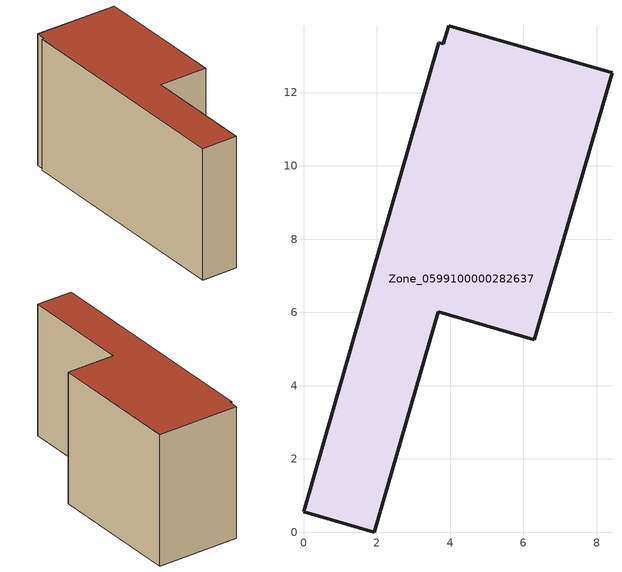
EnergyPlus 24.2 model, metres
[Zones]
Zone_0599100000282637
 floor ground (C_G): 3.69,13.36 3.81,13.33 3.97,13.82 8.42,12.54 6.3,5.26 3.68,6.02 1.93,0 0,0.56 z0
 wall outside (C_F): 3.69,13.36 0,0.56 1.93,0 3.68,6.02 6.3,5.26 8.42,12.54 3.97,13.82 3.81,13.33 3.69,13.36 z0:7.41
 roof outside (C_R): 3.81,13.33 3.69,13.36 0,0.56 1.93,0 3.68,6.02 6.3,5.26 8.42,12.54 3.97,13.82 z7.41
[BUILDING]
Pand.0599100000282637: North Axis=0; Terrain=City; Loads Convergence Tolerance Value=0.04; Temperature Convergence Tolerance Value=0.4; Solar Distribution=FullExterior; Maximum Number of Warmup Days=25; Minimum Number of Warmup Days=1
[Site:Location]
Rotterdam.The.Hague.AP_ZH_NLD Design_Conditions: Latitude=51.96; Longitude=4.45; Time Zone=1; Elevation=-4.5
[SITE:GROUNDTEMPERATURE:BUILDINGSURFACE]
18, 18, 18, 18, 18, 18, 18, 18, 18, 18, 18, 18
[MATERIAL] Thermal Absorptance=0.9; Solar Absorptance=0.7; Visible Absorptance=0.7
Name | Roughness | Thickness | Conductivity | Density | Specific Heat
G.TI.1946 | MediumSmooth | 0.15 | 1 | 540 | 1210
F.TI.1946 | Rough | 0.3 | 0.857143 | 1920 | 840
R.TI.1946 | MediumRough | 0.2 | 0.1 | 1500 | 1000
[CONSTRUCTION]
C_G: G.TI.1946
C_F: F.TI.1946
C_R: R.TI.1946
[ZONE]
Zone_0599100000282637: Type=1; Multiplier=1; Ceiling Height=Autocalculate; Volume=Autocalculate; Floor Area=autocalculate; Part of Total Floor Area=Yes
[ZONEINFILTRATION:DESIGNFLOWRATE]
Infil_Zone_0599100000282637: Zone or ZoneList or Space or SpaceList=Zone_0599100000282637; Schedule=AlwaysOn; Design Flow Rate Calculation Method=Flow/Area; Flow Rate per Floor Area=0.003; Constant Term Coefficient=1; Temperature Term Coefficient=0; Velocity Term Coefficient=0; Velocity Squared Term Coefficient=0
[HVACTEMPLATE:ZONE:IDEALLOADSAIRSYSTEM]
Zone_0599100000282637: Maximum Heating Supply Air Temperature=50; Minimum Cooling Supply Air Temperature=13; Maximum Heating Supply Air Humidity Ratio=0.0156; Minimum Cooling Supply Air Humidity Ratio=0.0077; Heating Limit=NoLimit; Cooling Limit=NoLimit; Dehumidification Control Type=ConstantSensibleHeatRatio; Cooling Sensible Heat Ratio=0.7; Dehumidification Setpoint=60; Humidification Control Type=None; Humidification Setpoint=30; Outdoor Air Method=None; Outdoor Air Flow Rate per Person=0.00944; Outdoor Air Flow Rate per Zone Floor Area=0; Outdoor Air Flow Rate per Zone=0; Demand Controlled Ventilation Type=None; Outdoor Air Economizer Type=NoEconomizer; Heat Recovery Type=None; Sensible Heat Recovery Effectiveness=0.7; Latent Heat Recovery Effectiveness=0.65
[ZONECONTROL:THERMOSTAT]
ThermostatControl_Zone_0599100000282637: Zone or ZoneList=Zone_0599100000282637; Control Type Schedule=DualSetpointControlType; Control 1=Thermostat_Zone_0599100000282637; Temperature Difference Between Cutout And Setpoint=0
[THERMOSTATSETPOINT:DUALSETPOINT]
Thermostat_Zone_0599100000282637: Heating Setpoint Temperature Schedule=HeatingSetpoint_Zone_0599100000282637; Cooling Setpoint Temperature Schedule=CoolingSetpoint_Zone_0599100000282637
[SCHEDULE:COMPACT]
HeatingSetpoint_Zone_0599100000282637: Through: 12/31, For: AllDays, Until: 24:00, 21
CoolingSetpoint_Zone_0599100000282637: Through: 12/31, For: AllDays, Until: 24:00, 24
DualSetpointControlType: Through: 12/31, For: AllDays, Until: 24:00, 4
AlwaysOn: Through: 12/31, For: AllDays, Until: 24:00, 1
